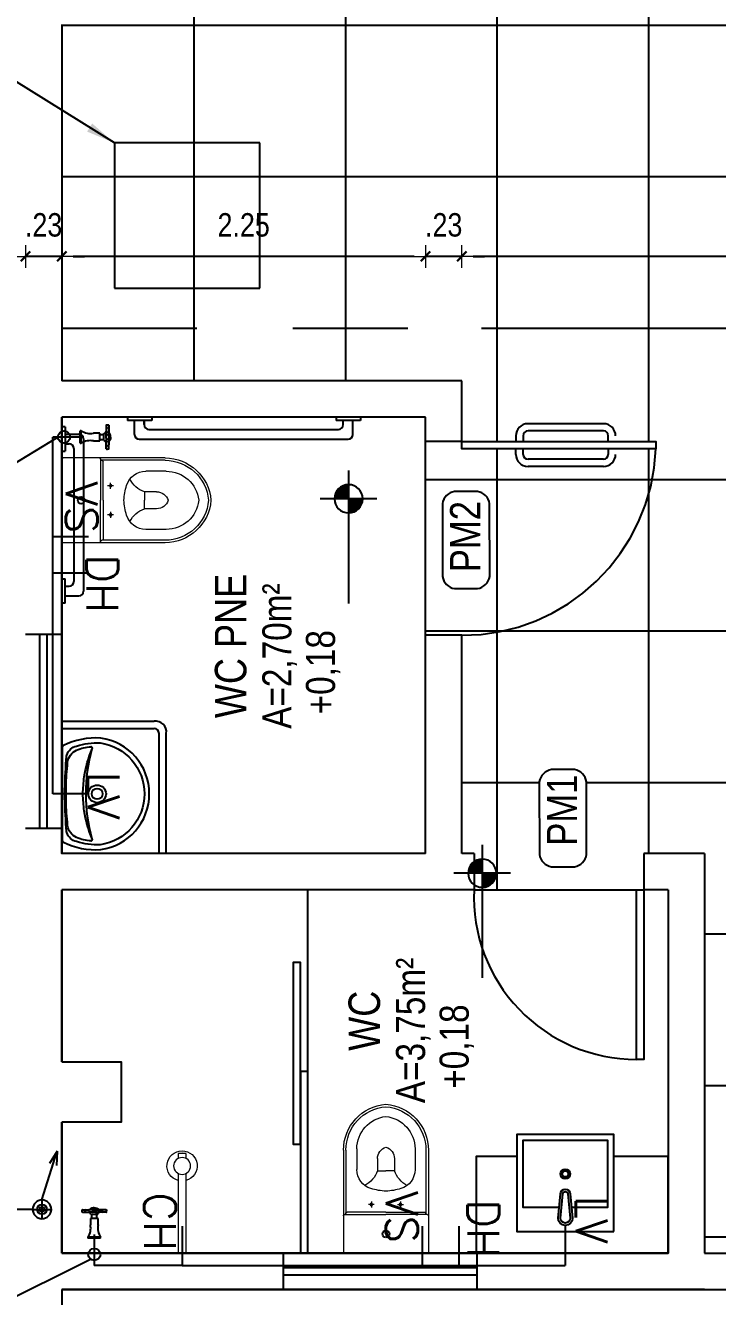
# Model space of a CAD drawing. Header units: millimetres. Extents: x 1904 to 2142, y -1319 to -1235.
# Drawn here: x 1986.54 to 1990.82, y -1267.51 to -1259.64 of the extents above; entities that cross this region are included whole.
import ezdxf
from ezdxf.enums import TextEntityAlignment as Align

# ---------------------------------------------------------------- set-up
doc = ezdxf.new("R2010")
doc.units = ezdxf.units.MM
doc.header["$LTSCALE"] = 30
doc.linetypes.add('HIDDEN2', pattern=[0.1875, 0.125, -0.0625])
doc.layers.get('0').update_dxf_attribs({"linetype": 'CONTINUOUS'})
doc.layers.get('Defpoints').update_dxf_attribs({"linetype": 'CONTINUOUS'})
for name, color, linetype in [('-HIDRO', 8, 'CONTINUOUS'), ('arquitetura', 8, 'CONTINUOUS'), ('COTAS', 7, 'CONTINUOUS'), ('E-txt-g', 3, 'CONTINUOUS'), ('HIDRO 01', 4, 'CONTINUOUS'), ('MOB', 251, 'CONTINUOUS'), ('Prumadas_Q', 3, 'CONTINUOUS'), ('Prumadas_T', 2, 'CONTINUOUS'), ('TUBULAÇÃO_HIDRÁULICA', 3, 'CONTINUOUS')]:
    doc.layers.add(name, color=color, linetype=linetype)
for name, color, linetype, lineweight in [('E-Lay-9', 9, 'CONTINUOUS', 9), ('E-Pen-C', 4, 'CONTINUOUS', 15), ('E-Pen-G', 3, 'CONTINUOUS', 30), ('E-Txt-W', 7, 'CONTINUOUS', 20)]:
    doc.layers.add(name, color=color, linetype=linetype, lineweight=lineweight)
doc.styles.add('F2', font='ARIALN.TTF')
doc.styles.add('REG60', font='romans.shx', dxfattribs={"width": 0.8, "height": 0.15})
doc.styles.add('REG80', font='romans.shx', dxfattribs={"width": 0.8, "height": 0.18})
doc.styles.add('ROMANS', font='simplex.shx', dxfattribs={"height": 6})
doc.dimstyles.new('DIMENSION-1', dxfattribs={"dimtxt": 0.145, "dimasz": 0.07, "dimexe": 1, "dimexo": 0, "dimgap": 0.12, "dimtad": 1, "dimzin": 7, "dimdsep": 46, "dimtxsty": 'F2', "dimblk1": 'TRACO', "dimblk2": 'TRACO', "dimsah": 1, "dimcen": 1, "dimse1": 1, "dimse2": 1, "dimclrd": 4, "dimclre": 256, "dimclrt": 4, "dimadec": 8, "dimazin": 0, "dimtfac": 1, "dimtix": 1, "dimtmove": 2, "dimatfit": 3, "dimldrblk": 'TRACO', "dimfxl": 1, "dimtolj": 1, "dimtzin": 0, "dimarcsym": 0})
doc.dimstyles.get("Standard").update_dxf_attribs({"dimtxt": 0.18, "dimasz": 0.18, "dimexe": 0.18, "dimexo": 0.0625, "dimgap": 0.09, "dimtad": 0, "dimtih": 1, "dimtoh": 1, "dimdec": 4, "dimzin": 0, "dimdsep": 46, "dimtxsty": 'Standard', "dimcen": 0.09, "dimadec": 0, "dimazin": 0, "dimtfac": 1, "dimtdec": 4, "dimtofl": 0, "dimtmove": 0, "dimatfit": 3, "dimfxl": 1, "dimtolj": 1, "dimtzin": 0, "dimarcsym": 0})

# ---------------------------------------------------------------- blocks, each defined once
blk = doc.blocks.new('CUBA QUADRADA-flat-4-flat-1')
at = {"layer": 'MOB'}
blk.add_lwpolyline([(0, -0.2), (0.4, -0.2), (0.4, 0.2), (0, 0.2)], close=True, dxfattribs=at)
blk.add_lwpolyline([(0.1, -0.0255), (0.1, -0.175), (0.375, -0.175), (0.375, 0.175), (0.1, 0.175), (0.1, 0.0255)], dxfattribs=at)
for points in [[(0.155, -0.02), (0.055, -0.03, -1), (0.055, 0.03), (0.155, 0.02, -1)], [(0.155, -0.01), (0.055, -0.02, -1), (0.055, 0.02), (0.155, 0.01, -1)]]:
    blk.add_lwpolyline(points, format="xyb", close=True, dxfattribs=at)
for radius in [0.02, 0.0125]:
    blk.add_circle((0.2375, 0), radius, dxfattribs=at)
blk = doc.blocks.new('vaso-s')
at = {"color": 8}
for start, end in [(0, 180), (180, 0)]:
    blk.add_arc((0.08, 0), 0.0143, start, end, dxfattribs=at)
at = {"layer": 'E-Lay-9', "color": 8}
for p, q in [((0, 0.17), (0, 0)), ((0.4256, 0.175), (0.005, 0.175)), ((0.16, 0.17), (0.16, 0.17)), ((0.16, 0.17), (0.16, 0)), ((0.4256, 0.165), (0.165, 0.165)), ((0.17, 0), (0.17, 0.16)), ((0.4306, 0.12), (0.3459, 0.12)), ((0.2134, 0.06), (0.1891, 0.06)), ((0.2013, 0.0479), (0.2013, 0.0722)), ((0.3406, 0.035), (0.3406, 0)), ((0.3906, 0.035), (0.3406, 0.035)), ((0, -0.17), (0, 0)), ((0.16, -0.17), (0.16, 0)), ((0.17, 0), (0.17, -0.1601)), ((0.2013, -0.0479), (0.2013, -0.0722)), ((0.3406, -0.035), (0.3406, 0)), ((0.3906, -0.035), (0.3406, -0.035)), ((0.2134, -0.06), (0.1891, -0.06)), ((0.4306, -0.12), (0.3459, -0.12)), ((0.4256, -0.175), (0.005, -0.175)), ((0.16, -0.17), (0.16, -0.17)), ((0.4256, -0.165), (0.165, -0.165))]:
    blk.add_line(p, q, dxfattribs=at)
for centre in [(0.2013, 0.06), (0.2013, -0.06)]:
    blk.add_circle(centre, 0.005, dxfattribs=at)
for centre, radius, start, end in [((0.005, 0.17), 0.005, 90, 180), ((0.155, 0.17), 0.005, 0, 90), ((0.165, 0.17), 0.00495, 180, 270), ((0.165, 0.16), 0.00495, 0, 90), ((0.4256, -0.015), 0.19, 4.5281, 90), ((0.4256, -0.015), 0.18, 4.7802, 90), ((0.3459, 0.0375), 0.0825, 90, 163.0355), ((0.4306, -0.015), 0.135, 6.3794, 90), ((0.518, -0.015), 0.2624, 163.0355, 176.7233), ((0.3754, 0.1358), 0.1066, 206.9395, 250.9647), ((0.3906, -0.015), 0.05, 17.4576, 90), ((0.518, 0.015), 0.2624, 183.2767, 196.9645), ((0.3754, -0.1358), 0.1066, 109.0353, 153.0605), ((0.3906, 0.015), 0.05, 270, 342.5424), ((0.4256, 0.015), 0.19, 270, 355.4719), ((0.4256, 0.015), 0.18, 270, 355.2198), ((0.4306, 0.015), 0.135, 270, 353.6206), ((0.3459, -0.0375), 0.0825, 196.9645, 270), ((0.005, -0.17), 0.005, 180, 270), ((0.155, -0.17), 0.005, 270, 0), ((0.165, -0.17), 0.00495, 90, 180), ((0.165, -0.1601), 0.00495, 270, 0)]:
    blk.add_arc(centre, radius, start, end, dxfattribs=at)
blk = doc.blocks.new('Chuveiro')
at = {"layer": 'E-Lay-9', "color": 8}
for p, q in [((-0.0311, 0.0156), (-0.3604, 0.0156)), ((0.0509, 0.0156), (0.0311, 0.0156)), ((0.0509, 0.0156), (0.0509, -0.0156)), ((-0.0311, -0.0156), (-0.3604, -0.0156)), ((0.0509, -0.0156), (0.0311, -0.0156))]:
    blk.add_line(p, q, dxfattribs=at)
blk.add_circle((0, 0), 0.0348, dxfattribs=at)
for centre, radius, start, end in [((0, 0), 0.0624, 194.4775, 165.5225), ((0.0093, 0), 0.0444, 339.4266, 20.5734)]:
    blk.add_arc(centre, radius, start, end, dxfattribs=at)
blk = doc.blocks.new('TXT-AMB75')
at = {"layer": 'E-txt-g', "style": 'REG80', "width": 0.8, "flags": 8}
blk.add_attdef('TXT', text='', height=0.2, dxfattribs=at).set_placement((0.0055, 0.2964), align=Align.CENTER)
at = {"layer": 'E-Txt-W', "style": 'REG60', "width": 0.8, "flags": 8}
blk.add_attdef('TXT', text='', height=0.15, dxfattribs=at).set_placement((0.0055, 0.0271), align=Align.CENTER)
blk = doc.blocks.new('NV')
at = {"color": 7, "linetype": 'ByBlock', "ltscale": 0.5}
for p, q in [((-2.1844, -0.1944), (-2.1844, 0.1944)), ((-2.3788, 0), (-1.4644, 0))]:
    blk.add_line(p, q, dxfattribs=at)
at = {"color": 7, "ltscale": 2.5}
blk.add_circle((-2.1844, 0), 0.0972, dxfattribs=at)
at = {"color": 7}
for points in [[(-2.1844, 0), (-2.1844, 0.0972), (-2.2531, 0.0687), (-2.2216, 0.0898)], [(-2.1844, 0), (-2.2531, 0.0687), (-2.2816, 0), (-2.2742, 0.0372)], [(-2.1844, 0), (-2.0872, 0), (-2.1156, -0.0687), (-2.0946, -0.0372)], [(-2.1844, 0), (-2.1156, -0.0687), (-2.1844, -0.0972), (-2.1472, -0.0898)]]:
    blk.add_solid(points, dxfattribs=at)
at = {"layer": 'E-Txt-W', "ltscale": 2.5, "style": 'REG60', "width": 0.8}
blk.add_attdef('COTAPISO', (-2.0533, 0.0485), '', height=0.15, dxfattribs=at)
blk = doc.blocks.new('TRACO')
at = {"layer": 'E-Pen-C'}
for p, q in [((-1, 0), (1, 0)), ((0, 1), (0, -1))]:
    blk.add_line(p, q, dxfattribs=at)
at = {"layer": 'E-Pen-G'}
blk.add_line((-0.42, -0.42), (0.42, 0.42), dxfattribs=at)
blk = doc.blocks.new('*D136')
at = {"layer": 'arquitetura', "color": 4, "linetype": 'Continuous', "lineweight": -2}
blk.add_line((1998.2413, -1261.068), (1989.3063, -1261.068), dxfattribs=at)
at = {"layer": 'Defpoints', "color": 0, "linetype": 'Continuous'}
for p in [(1989.2363, -1261.068), (1998.3113, -1261.5293), (1989.2363, -1261.8385)]:
    blk.add_point(p, dxfattribs=at)
at = {"layer": 'arquitetura', "color": 4, "linetype": 'Continuous', "lineweight": -2, "xscale": 0.07, "yscale": 0.07, "zscale": 0.07, "rotation": 180}
blk.add_blockref('TRACO', (1989.2363, -1261.068), dxfattribs=at)
at = {"layer": 'arquitetura', "color": 4, "linetype": 'Continuous', "lineweight": -2, "xscale": 0.07, "yscale": 0.07, "zscale": 0.07}
blk.add_blockref('TRACO', (1998.3113, -1261.068), dxfattribs=at)
at = {"layer": 'arquitetura', "color": 4, "linetype": 'Continuous', "insert": (1993.7738, -1260.8739), "char_height": 0.145, "attachment_point": 5, "style": 'F2'}
blk.add_mtext('\\A1;9.08', dxfattribs=at)
blk = doc.blocks.new('*D137')
at = {"layer": 'arquitetura', "color": 4, "linetype": 'Continuous', "lineweight": -2}
for p, q in [((1988.9413, -1261.068), (1988.8713, -1261.068)), ((1989.2363, -1261.068), (1989.0113, -1261.068)), ((1989.3063, -1261.068), (1989.3763, -1261.068))]:
    blk.add_line(p, q, dxfattribs=at)
at = {"layer": 'Defpoints', "color": 0, "linetype": 'Continuous'}
for p in [(1989.0113, -1261.068), (1989.2363, -1261.8385), (1989.0113, -1262.0635)]:
    blk.add_point(p, dxfattribs=at)
at = {"layer": 'arquitetura', "color": 4, "linetype": 'Continuous', "lineweight": -2, "xscale": 0.07, "yscale": 0.07, "zscale": 0.07}
blk.add_blockref('TRACO', (1989.0113, -1261.068), dxfattribs=at)
at = {"layer": 'arquitetura', "color": 4, "linetype": 'Continuous', "lineweight": -2, "xscale": 0.07, "yscale": 0.07, "zscale": 0.07, "rotation": 180}
blk.add_blockref('TRACO', (1989.2363, -1261.068), dxfattribs=at)
at = {"layer": 'arquitetura', "color": 4, "linetype": 'Continuous', "insert": (1989.1238, -1260.8739), "char_height": 0.145, "attachment_point": 5, "style": 'F2'}
blk.add_mtext('\\A1;.23', dxfattribs=at)
blk = doc.blocks.new('*D138')
at = {"layer": 'arquitetura', "color": 4, "linetype": 'Continuous', "lineweight": -2}
blk.add_line((1988.9413, -1261.068), (1986.8313, -1261.068), dxfattribs=at)
at = {"layer": 'Defpoints', "color": 0, "linetype": 'Continuous'}
for p in [(1986.7613, -1261.068), (1986.7613, -1261.8385), (1989.0113, -1262.0635)]:
    blk.add_point(p, dxfattribs=at)
at = {"layer": 'arquitetura', "color": 4, "linetype": 'Continuous', "lineweight": -2, "xscale": 0.07, "yscale": 0.07, "zscale": 0.07, "rotation": 180}
blk.add_blockref('TRACO', (1986.7613, -1261.068), dxfattribs=at)
at = {"layer": 'arquitetura', "color": 4, "linetype": 'Continuous', "lineweight": -2, "xscale": 0.07, "yscale": 0.07, "zscale": 0.07}
blk.add_blockref('TRACO', (1989.0113, -1261.068), dxfattribs=at)
at = {"layer": 'arquitetura', "color": 4, "linetype": 'Continuous', "insert": (1987.8863, -1260.8739), "char_height": 0.145, "attachment_point": 5, "style": 'F2'}
blk.add_mtext('\\A1;2.25', dxfattribs=at)
blk = doc.blocks.new('*D139')
at = {"layer": 'arquitetura', "color": 4, "linetype": 'Continuous', "lineweight": -2}
for p, q in [((1986.4663, -1261.068), (1986.3963, -1261.068)), ((1986.7613, -1261.068), (1986.5363, -1261.068)), ((1986.8313, -1261.068), (1986.9013, -1261.068))]:
    blk.add_line(p, q, dxfattribs=at)
at = {"layer": 'Defpoints', "color": 0, "linetype": 'Continuous'}
for p in [(1986.5363, -1261.068), (1986.5363, -1261.8385), (1986.7613, -1261.8385)]:
    blk.add_point(p, dxfattribs=at)
at = {"layer": 'arquitetura', "color": 4, "linetype": 'Continuous', "lineweight": -2, "xscale": 0.07, "yscale": 0.07, "zscale": 0.07}
blk.add_blockref('TRACO', (1986.5363, -1261.068), dxfattribs=at)
at = {"layer": 'arquitetura', "color": 4, "linetype": 'Continuous', "lineweight": -2, "xscale": 0.07, "yscale": 0.07, "zscale": 0.07, "rotation": 180}
blk.add_blockref('TRACO', (1986.7613, -1261.068), dxfattribs=at)
at = {"layer": 'arquitetura', "color": 4, "linetype": 'Continuous', "insert": (1986.6488, -1260.8739), "char_height": 0.145, "attachment_point": 5, "style": 'F2'}
blk.add_mtext('\\A1;.23', dxfattribs=at)
blk = doc.blocks.new('CIRCULOS')
at = {"layer": 'COTAS'}
for p, q in [((-4, 0), (4, 0)), ((0, 4), (0, -4))]:
    blk.add_line(p, q, dxfattribs=at)
for radius in [2, 1]:
    blk.add_circle((0, 0), radius, dxfattribs=at)
blk = doc.blocks.new('registro')
at = {"layer": 'HIDRO 01', "color": 4}
for p, q in [((4089.6467, 840.4017), (4089.6467, 840.4061)), ((4089.6467, 840.391), (4089.6467, 840.4017)), ((4089.6498, 840.4398), (4089.6498, 840.4113)), ((4089.6498, 840.3959), (4089.6498, 840.4117)), ((4089.6498, 840.3959), (4089.6498, 840.391)), ((4089.6547, 840.441), (4089.651, 840.441)), ((4089.6584, 840.441), (4089.6547, 840.441)), ((4089.6597, 840.4398), (4089.6597, 840.4128)), ((4089.6597, 840.3959), (4089.6597, 840.4133)), ((4089.6597, 840.391), (4089.6597, 840.3959)), ((4089.6702, 840.4013), (4089.6702, 840.4055)), ((4089.6865, 840.4015), (4089.6702, 840.4015)), ((4089.6702, 840.391), (4089.6702, 840.4013)), ((4089.6865, 840.391), (4089.6865, 840.4071)), ((4089.6865, 840.4071), (4089.7127, 840.4071)), ((4089.7632, 840.417), (4089.7669, 840.417)), ((4089.7632, 840.391), (4089.7632, 840.417)), ((4089.7669, 840.391), (4089.7669, 840.417)), ((4089.6467, 840.3803), (4089.6467, 840.391)), ((4089.6467, 840.3759), (4089.6467, 840.3803)), ((4089.6467, 840.3759), (4089.6467, 840.3758)), ((4089.6497, 840.3681), (4089.6497, 840.3631)), ((4089.6497, 840.3631), (4089.6497, 840.3582)), ((4089.6498, 840.391), (4089.6498, 840.386)), ((4089.6498, 840.386), (4089.6498, 840.3701)), ((4089.6498, 840.3422), (4089.6498, 840.3707)), ((4089.6596, 840.3631), (4089.6596, 840.3681)), ((4089.6596, 840.3582), (4089.6596, 840.3631)), ((4089.6597, 840.386), (4089.6597, 840.391)), ((4089.6597, 840.386), (4089.6597, 840.3692)), ((4089.6597, 840.3422), (4089.6597, 840.3692)), ((4089.6702, 840.3807), (4089.6702, 840.391)), ((4089.6702, 840.3764), (4089.6702, 840.3807)), ((4089.6865, 840.3805), (4089.6702, 840.3805)), ((4089.6865, 840.3749), (4089.6865, 840.391)), ((4089.7127, 840.3749), (4089.6865, 840.3749)), ((4089.7632, 840.365), (4089.7632, 840.391)), ((4089.7669, 840.365), (4089.7632, 840.365)), ((4089.7669, 840.365), (4089.7669, 840.391)), ((4089.651, 840.3409), (4089.6547, 840.3409)), ((4089.6584, 840.3409), (4089.6547, 840.3409))]:
    blk.add_line(p, q, dxfattribs=at)
for points in [[(4089.6702, 840.4055), (4089.6688, 840.4058), (4089.6672, 840.4062), (4089.665, 840.4067)], [(4089.6702, 840.3764), (4089.6688, 840.3761), (4089.6672, 840.3758), (4089.665, 840.3753)]]:
    blk.add_lwpolyline(points, dxfattribs=at)
at = {"layer": 'HIDRO 01', "color": 4, "extrusion": (0, 0, -1)}
for centre, radius, start, end in [((-4089.6818, 840.391), 0.0394, 359.9957, 20.1363), ((-4089.6457, 840.4042), 0.000989, 20.1219, 100.1124), ((-4089.6457, 840.4042), 0.00099, 100.0948, 180), ((-4089.643, 840.4119), 0.00681, 181.2368, 236.379), ((-4089.6546, 840.4246), 0.00495, 0.026, 89.974), ((-4089.6546, 840.4147), 0.00495, 270.0183, 359.9819), ((-4089.651, 840.4398), 0.00124, 0, 90), ((-4089.6547, 840.3959), 0.00495, 0.026, 89.974), ((-4089.6546, 840.4246), 0.00495, 90.0182, 179.9818), ((-4089.6546, 840.4147), 0.00495, 180.0183, 269.9819), ((-4089.6547, 840.3959), 0.00495, 90.0182, 179.9818), ((-4089.6665, 840.4133), 0.00681, 282.3599, 360), ((-4089.726, 840.4728), 0.0671, 236.3582, 281.4507), ((-4089.643, 840.3701), 0.00681, 123.6059, 180), ((-4089.6546, 840.3681), 0.00495, 0.026, 89.974), ((-4089.6546, 840.3582), 0.00495, 270.0183, 359.9819), ((-4089.6547, 840.386), 0.00495, 270.0183, 359.9819), ((-4089.6546, 840.3681), 0.00495, 90.0182, 179.9818), ((-4089.6546, 840.3582), 0.00495, 180.0183, 269.9819), ((-4089.6547, 840.386), 0.00495, 180.0183, 269.9819), ((-4089.6665, 840.3687), 0.00681, 359.9998, 77.6433), ((-4089.726, 840.3091), 0.0671, 78.5496, 123.642), ((-4089.6584, 840.3422), 0.00124, 180, 270)]:
    blk.add_arc(centre, radius, start, end, dxfattribs=at)
at = {"layer": 'HIDRO 01', "color": 4}
for centre, radius, start, end in [((4089.6468, 840.4061), 0.000125, 123.8845, 179.9151), ((4089.6584, 840.4398), 0.00124, 359.9989, 90), ((4089.6818, 840.391), 0.0394, 179.994, 200.1389), ((4089.6457, 840.3777), 0.00099, 200.1271, 280.0763), ((4089.6457, 840.3777), 0.00099, 280.0721, 0.0034), ((4089.6468, 840.3759), 0.000124, 206.7174, 236.3559), ((4089.651, 840.3422), 0.00124, 179.9983, 270)]:
    blk.add_arc(centre, radius, start, end, dxfattribs=at)

msp = doc.modelspace()

# ---------------------------------------------------------------- hatches: boundary and pattern name
at = {"layer": 'arquitetura'}
h = msp.add_hatch(dxfattribs=at)
h.set_pattern_fill('ANSI37,_O', color=256, scale=7.5, angle=225)
h.set_pattern_definition([(270, (2158.2043, -3187.1371), (0.9375, -5e-16), []), (360, (2158.2043, -3187.1371), (5e-16, 0.9375), [])])
h.paths.add_polyline_path([(1990.7363, -1267.2385), (1990.7363, -1264.7635), (1990.3613, -1264.7635), (1990.3613, -1264.9885), (1989.3113, -1264.9885), (1989.3113, -1264.7635), (1989.2363, -1264.7635), (1989.2363, -1263.4135), (1989.0113, -1263.4135), (1989.0113, -1262.2135), (1989.2363, -1262.2135), (1989.2363, -1261.8385), (1986.7613, -1261.8385), (1986.7613, -1252.7648), (1987.1291, -1252.6898), (1992.5084, -1252.6898), (1992.5084, -1258.1944), (1991.9005, -1258.1944), (1991.9005, -1258.7944), (1993.7755, -1258.7944), (1993.7755, -1252.6898), (1998.3113, -1252.6885), (1998.3113, -1255.1915), (1998.5363, -1255.1915), (1998.5363, -1258.1915), (1998.3113, -1258.1915), (1998.3113, -1267.2385), (1996.1082, -1267.2385), (1996.1082, -1267.4635), (1994.6082, -1267.4635), (1994.6082, -1267.2385)])
h.paths.add_polyline_path([(1993.616, -1260.2971), (1993.5382, -1260.2971), (1993.5442, -1260.3268), (1993.561, -1260.352)], flags=16)
h.paths.add_polyline_path([(1993.616, -1260.2971), (1993.561, -1260.352), (1993.5862, -1260.3689), (1993.616, -1260.3748)], flags=16)
h.paths.add_polyline_path([(1993.616, -1260.2971), (1993.616, -1260.2193), (1993.6457, -1260.2253), (1993.6709, -1260.2421)], flags=16)
h.paths.add_polyline_path([(1993.616, -1260.2971), (1993.6709, -1260.2421), (1993.6878, -1260.2673), (1993.6937, -1260.2971)], flags=16)
edge = h.paths.add_edge_path(flags=16)
edge.add_line((1993.7714, -1260.2971), (1993.4605, -1260.2971))
edge = h.paths.add_edge_path(flags=16)
edge.add_arc((1993.616, -1260.2971), 0.0777, 90, 450)
edge = h.paths.add_edge_path(flags=16)
edge.add_line((1993.616, -1260.4525), (1993.616, -1259.7213))
h.paths.add_polyline_path([(1993.6288, -1260.212), (1993.6288, -1259.582), (1993.3043, -1259.582), (1993.3043, -1260.212)], flags=16)
h.paths.add_polyline_path([(1993.0154, -1260.7926), (1993.0154, -1259.0659), (1992.7127, -1259.0659), (1992.7127, -1260.7926)], flags=16)
h.paths.add_polyline_path([(1993.3301, -1260.4331), (1993.3301, -1259.3103), (1993.0056, -1259.3103), (1993.0056, -1260.4331)], flags=16)
edge = h.paths.add_edge_path(flags=16)
edge.add_line((1992.2121, -1255.4026), (1991.9051, -1255.4311))
edge = h.paths.add_edge_path(flags=16)
edge.add_line((1992.2271, -1255.3869), (1991.899, -1255.4163))
edge = h.paths.add_edge_path(flags=16)
edge.add_line((1991.7584, -1255.742), (1991.7231, -1255.742))
edge = h.paths.add_edge_path(flags=16)
edge.add_arc((1992.3144, -1255.7157), 0.5433, 155.73609, 204.26391)
edge = h.paths.add_edge_path(flags=16)
edge.add_arc((1992.301, -1255.7157), 0.5433, 153.60471, 206.39529)
edge = h.paths.add_edge_path(flags=16)
edge.add_arc((1992.1053, -1255.7157), 0.4578, 144.12379, 215.87621)
edge = h.paths.add_edge_path(flags=16)
edge.add_arc((1992.2657, -1255.7157), 0.5433, 153.23744, 206.76256)
edge.add_arc((1991.7659, -1255.9629), 0.015, 244.85454, 369.67055, ccw=False)
edge.add_arc((1991.7675, -1255.9595), 0.0187, 216.8699, 244.85454, ccw=False)
edge.add_arc((1992.1053, -1255.7157), 0.4353, 144.14416, 215.85584, ccw=False)
edge.add_arc((1991.7675, -1255.472), 0.0187, 115.14546, 143.1301, ccw=False)
edge.add_arc((1991.7659, -1255.4686), 0.015, -9.67055, 115.14546, ccw=False)
edge = h.paths.add_edge_path(flags=16)
edge.add_arc((1992.2196, -1255.5355), 0.1331, 365.59249, 453.25223)
edge = h.paths.add_edge_path(flags=16)
edge.add_line((1992.3525, -1255.9247), (1992.3525, -1255.5068))
edge = h.paths.add_edge_path(flags=16)
edge.add_arc((1992.2325, -1255.9247), 0.12, 267.43076, 360)
edge = h.paths.add_edge_path(flags=16)
edge.add_arc((1992.2196, -1255.896), 0.1331, 266.74777, 354.40751)
edge = h.paths.add_edge_path(flags=16)
edge.add_line((1992.3525, -1255.727), (1992.4162, -1255.727))
edge = h.paths.add_edge_path(flags=16)
edge.add_line((1992.4162, -1255.727), (1992.4162, -1255.7241))
edge = h.paths.add_edge_path(flags=16)
edge.add_arc((1992.4224, -1255.7157), 0.0075, 90, 450)
edge = h.paths.add_edge_path(flags=16)
edge.add_arc((1992.4237, -1255.7157), 0.0112, 131.81031, 228.18969)
edge = h.paths.add_edge_path(flags=16)
edge.add_line((1992.4162, -1255.7074), (1992.4162, -1255.7045))
edge = h.paths.add_edge_path(flags=16)
edge.add_arc((1992.4503, -1255.7155), 0.0225, 192.54635, 528.36662)
edge = h.paths.add_edge_path(flags=0)
edge.add_line((1992.4328, -1255.7297), (1992.4678, -1255.7297))
edge = h.paths.add_edge_path(flags=0)
edge.add_line((1992.4328, -1255.7014), (1992.4678, -1255.7014))
edge = h.paths.add_edge_path(flags=16)
edge.add_line((1992.3525, -1255.7045), (1992.4162, -1255.7045))
edge = h.paths.add_edge_path(flags=16)
edge.add_line((1992.0755, -1255.3958), (1992.1036, -1255.3538))
edge = h.paths.add_edge_path(flags=16)
edge.add_line((1992.1097, -1255.3942), (1992.118, -1255.371))
edge = h.paths.add_edge_path(flags=16)
edge.add_line((1992.118, -1255.371), (1992.1162, -1255.3688))
edge = h.paths.add_edge_path(flags=16)
edge.add_arc((1992.1156, -1255.3584), 0.0075, 90, 450)
edge = h.paths.add_edge_path(flags=16)
edge.add_arc((1992.1166, -1255.3576), 0.0112, 171.81031, 268.18969)
edge = h.paths.add_edge_path(flags=16)
edge.add_line((1992.1054, -1255.356), (1992.1036, -1255.3538))
edge = h.paths.add_edge_path(flags=16)
edge.add_arc((1992.1367, -1255.3404), 0.0225, 232.54635, 568.36662)
edge = h.paths.add_edge_path(flags=0)
edge.add_line((1992.1324, -1255.3625), (1992.1592, -1255.34))
edge = h.paths.add_edge_path(flags=0)
edge.add_line((1992.1142, -1255.3408), (1992.1411, -1255.3183))
edge = h.paths.add_edge_path(flags=16)
edge.add_arc((1992.2325, -1255.5068), 0.12, 360, 452.56924)
edge = h.paths.add_edge_path(flags=16)
edge.add_line((1992.1054, -1256.0755), (1992.1036, -1256.0777))
edge = h.paths.add_edge_path(flags=16)
edge.add_arc((1992.1166, -1256.0739), 0.0112, 91.81031, 188.18969)
edge = h.paths.add_edge_path(flags=16)
edge.add_arc((1992.1156, -1256.0731), 0.0075, 90, 450)
edge = h.paths.add_edge_path(flags=16)
edge.add_line((1992.118, -1256.0605), (1992.1162, -1256.0626))
edge = h.paths.add_edge_path(flags=16)
edge.add_line((1992.1097, -1256.0373), (1992.118, -1256.0605))
edge = h.paths.add_edge_path(flags=16)
edge.add_line((1992.0755, -1256.0357), (1992.1036, -1256.0777))
edge = h.paths.add_edge_path(flags=0)
edge.add_line((1992.1324, -1256.069), (1992.1592, -1256.0915))
edge = h.paths.add_edge_path(flags=0)
edge.add_line((1992.1142, -1256.0907), (1992.1411, -1256.1132))
edge = h.paths.add_edge_path(flags=16)
edge.add_arc((1992.1367, -1256.0911), 0.0225, 151.63338, 487.45365)
edge = h.paths.add_edge_path(flags=16)
edge.add_arc((1991.9084, -1255.9106), 0.105, 206.39529, 264.87875)
edge = h.paths.add_edge_path(flags=16)
edge.add_arc((1991.9148, -1255.8958), 0.105, 204.26391, 264.7001)
edge = h.paths.add_edge_path(flags=0)
edge.add_arc((1991.7675, -1255.9595), 0.0188, 216.8699, 244.85454)
edge = h.paths.add_edge_path(flags=16)
edge.add_arc((1991.7675, -1255.9595), 0.0413, 216.54287, 244.85454)
edge = h.paths.add_edge_path(flags=16)
edge.add_arc((1991.7583, -1255.9886), 0.0117, 224.67446, 420.18912)
edge = h.paths.add_edge_path(flags=16)
edge.add_line((1992.2271, -1256.0446), (1991.899, -1256.0152))
edge = h.paths.add_edge_path(flags=16)
edge.add_line((1992.2121, -1256.0289), (1991.9051, -1256.0004))
edge = h.paths.add_edge_path(flags=16)
edge.add_arc((1991.9084, -1255.5209), 0.105, 95.12125, 153.60471)
edge = h.paths.add_edge_path(flags=16)
edge.add_arc((1991.7675, -1255.472), 0.0413, 115.14546, 143.45713)
edge = h.paths.add_edge_path(flags=16)
edge.add_arc((1991.7583, -1255.4429), 0.0117, 299.81088, 495.32554)
edge = h.paths.add_edge_path(flags=16)
edge.add_line((1991.7584, -1255.6895), (1991.7231, -1255.6895))
edge = h.paths.add_edge_path(flags=16)
edge.add_arc((1991.9148, -1255.5356), 0.105, 95.2999, 155.73609)
edge = h.paths.add_edge_path(flags=16)
edge.add_line((1992.2121, -1253.2278), (1991.9051, -1253.2563))
edge = h.paths.add_edge_path(flags=16)
edge.add_line((1992.2271, -1253.2121), (1991.899, -1253.2415))
edge = h.paths.add_edge_path(flags=16)
edge.add_line((1991.7584, -1253.5672), (1991.7231, -1253.5672))
edge = h.paths.add_edge_path(flags=16)
edge.add_arc((1992.3144, -1253.5409), 0.5433, 155.73609, 204.26391)
edge = h.paths.add_edge_path(flags=16)
edge.add_arc((1992.301, -1253.5409), 0.5433, 153.60471, 206.39529)
edge = h.paths.add_edge_path(flags=16)
edge.add_arc((1992.1053, -1253.5409), 0.4578, 144.12379, 215.87621)
edge = h.paths.add_edge_path(flags=16)
edge.add_arc((1992.2657, -1253.5409), 0.5433, 153.23744, 206.76256)
edge.add_arc((1991.7659, -1253.7881), 0.015, 244.85454, 369.67055, ccw=False)
edge.add_arc((1991.7675, -1253.7847), 0.0187, 216.8699, 244.85454, ccw=False)
edge.add_arc((1992.1053, -1253.5409), 0.4353, 144.14416, 215.85584, ccw=False)
edge.add_arc((1991.7675, -1253.2972), 0.0187, 115.14546, 143.1301, ccw=False)
edge.add_arc((1991.7659, -1253.2938), 0.015, -9.67055, 115.14546, ccw=False)
edge = h.paths.add_edge_path(flags=16)
edge.add_arc((1992.2196, -1253.3606), 0.1331, 365.59249, 453.25223)
edge = h.paths.add_edge_path(flags=16)
edge.add_line((1992.3525, -1253.7498), (1992.3525, -1253.332))
edge = h.paths.add_edge_path(flags=16)
edge.add_arc((1992.2325, -1253.7498), 0.12, 267.43076, 360)
edge = h.paths.add_edge_path(flags=16)
edge.add_arc((1992.2196, -1253.7212), 0.1331, 266.74777, 354.40751)
edge = h.paths.add_edge_path(flags=16)
edge.add_line((1992.3525, -1253.5522), (1992.4162, -1253.5522))
edge = h.paths.add_edge_path(flags=16)
edge.add_line((1992.4162, -1253.5522), (1992.4162, -1253.5493))
edge = h.paths.add_edge_path(flags=16)
edge.add_arc((1992.4224, -1253.5409), 0.0075, 90, 450)
edge = h.paths.add_edge_path(flags=16)
edge.add_arc((1992.4237, -1253.5409), 0.0112, 131.81031, 228.18969)
edge = h.paths.add_edge_path(flags=16)
edge.add_line((1992.4162, -1253.5325), (1992.4162, -1253.5297))
edge = h.paths.add_edge_path(flags=16)
edge.add_arc((1992.4503, -1253.5407), 0.0225, 192.54635, 528.36662)
edge = h.paths.add_edge_path(flags=0)
edge.add_line((1992.4328, -1253.5548), (1992.4678, -1253.5548))
edge = h.paths.add_edge_path(flags=0)
edge.add_line((1992.4328, -1253.5265), (1992.4678, -1253.5265))
edge = h.paths.add_edge_path(flags=16)
edge.add_line((1992.3525, -1253.5297), (1992.4162, -1253.5297))
edge = h.paths.add_edge_path(flags=16)
edge.add_line((1992.0755, -1253.2209), (1992.1036, -1253.179))
edge = h.paths.add_edge_path(flags=16)
edge.add_line((1992.1097, -1253.2194), (1992.118, -1253.1962))
edge = h.paths.add_edge_path(flags=16)
edge.add_line((1992.118, -1253.1962), (1992.1162, -1253.194))
edge = h.paths.add_edge_path(flags=16)
edge.add_arc((1992.1156, -1253.1836), 0.0075, 90, 450)
edge = h.paths.add_edge_path(flags=16)
edge.add_arc((1992.1166, -1253.1828), 0.0112, 171.81031, 268.18969)
edge = h.paths.add_edge_path(flags=16)
edge.add_line((1992.1054, -1253.1812), (1992.1036, -1253.179))
edge = h.paths.add_edge_path(flags=16)
edge.add_arc((1992.1367, -1253.1655), 0.0225, 232.54635, 568.36662)
edge = h.paths.add_edge_path(flags=0)
edge.add_line((1992.1324, -1253.1876), (1992.1592, -1253.1651))
edge = h.paths.add_edge_path(flags=0)
edge.add_line((1992.1142, -1253.166), (1992.1411, -1253.1435))
edge = h.paths.add_edge_path(flags=16)
edge.add_arc((1992.2325, -1253.332), 0.12, 360, 452.56924)
edge = h.paths.add_edge_path(flags=16)
edge.add_line((1992.1054, -1253.9007), (1992.1036, -1253.9029))
edge = h.paths.add_edge_path(flags=16)
edge.add_arc((1992.1166, -1253.8991), 0.0112, 91.81031, 188.18969)
edge = h.paths.add_edge_path(flags=16)
edge.add_arc((1992.1156, -1253.8982), 0.0075, 90, 450)
edge = h.paths.add_edge_path(flags=16)
edge.add_line((1992.118, -1253.8856), (1992.1162, -1253.8878))
edge = h.paths.add_edge_path(flags=16)
edge.add_line((1992.1097, -1253.8624), (1992.118, -1253.8856))
edge = h.paths.add_edge_path(flags=16)
edge.add_line((1992.0755, -1253.8609), (1992.1036, -1253.9029))
edge = h.paths.add_edge_path(flags=0)
edge.add_line((1992.1324, -1253.8942), (1992.1592, -1253.9167))
edge = h.paths.add_edge_path(flags=0)
edge.add_line((1992.1142, -1253.9159), (1992.1411, -1253.9384))
edge = h.paths.add_edge_path(flags=16)
edge.add_arc((1992.1367, -1253.9163), 0.0225, 151.63338, 487.45365)
edge = h.paths.add_edge_path(flags=16)
edge.add_arc((1991.9084, -1253.7357), 0.105, 206.39529, 264.87875)
edge = h.paths.add_edge_path(flags=16)
edge.add_arc((1991.9148, -1253.721), 0.105, 204.26391, 264.7001)
edge = h.paths.add_edge_path(flags=0)
edge.add_arc((1991.7675, -1253.7847), 0.0188, 216.8699, 244.85454)
edge = h.paths.add_edge_path(flags=16)
edge.add_arc((1991.7675, -1253.7847), 0.0413, 216.54287, 244.85454)
edge = h.paths.add_edge_path(flags=16)
edge.add_arc((1991.7583, -1253.8138), 0.0117, 224.67446, 420.18912)
edge = h.paths.add_edge_path(flags=16)
edge.add_line((1992.2271, -1253.8697), (1991.899, -1253.8403))
edge = h.paths.add_edge_path(flags=16)
edge.add_line((1992.2121, -1253.854), (1991.9051, -1253.8256))
edge = h.paths.add_edge_path(flags=16)
edge.add_arc((1991.9084, -1253.3461), 0.105, 95.12125, 153.60471)
edge = h.paths.add_edge_path(flags=16)
edge.add_arc((1991.7675, -1253.2972), 0.0413, 115.14546, 143.45713)
edge = h.paths.add_edge_path(flags=16)
edge.add_arc((1991.7583, -1253.2681), 0.0117, 299.81088, 495.32554)
edge = h.paths.add_edge_path(flags=16)
edge.add_line((1991.7584, -1253.5147), (1991.7231, -1253.5147))
edge = h.paths.add_edge_path(flags=16)
edge.add_arc((1991.9148, -1253.3608), 0.105, 95.2999, 155.73609)
edge = h.paths.add_edge_path(flags=16)
edge.add_arc((1991.1491, -1252.8433), 0.0888, 98.33262, 171.66738)
edge.add_line((1991.0612, -1252.8304), (1991.0616, -1253.2808))
edge.add_arc((1991.1491, -1253.2685), 0.0883, 188.0319, 261.60093)
edge.add_line((1991.1362, -1253.3558), (1991.2782, -1253.3558))
edge.add_arc((1991.2654, -1253.2675), 0.0893, 278.25848, 351.3882)
edge.add_line((1991.3536, -1253.2808), (1991.3532, -1252.8304))
edge.add_arc((1991.2653, -1252.8433), 0.0888, 368.33262, 441.66738)
edge.add_line((1991.2782, -1252.7554), (1991.1362, -1252.7554))
edge = h.paths.add_edge_path(flags=16)
edge.add_arc((1989.2039, -1262.6114), 0.0888, 98.33262, 171.66738)
edge.add_line((1989.116, -1262.5986), (1989.1165, -1263.049))
edge.add_arc((1989.2039, -1263.0366), 0.0883, 188.0319, 261.60093)
edge.add_line((1989.191, -1263.124), (1989.333, -1263.124))
edge.add_arc((1989.3202, -1263.0356), 0.0893, 278.25848, 351.3882)
edge.add_line((1989.4085, -1263.049), (1989.408, -1262.5986))
edge.add_arc((1989.3202, -1262.6114), 0.0888, 368.33262, 441.66738)
edge.add_line((1989.333, -1262.5236), (1989.191, -1262.5236))
h.paths.add_polyline_path([(1989.2363, -1262.2135), (1990.4363, -1262.2135), (1990.4363, -1262.2585), (1989.2363, -1262.2585)], flags=16)
edge = h.paths.add_edge_path(flags=16)
edge.add_arc((1989.8031, -1264.3329), 0.0888, 98.33262, 171.66738)
edge.add_line((1989.7152, -1264.32), (1989.7157, -1264.7704))
edge.add_arc((1989.8031, -1264.7581), 0.0883, 188.0319, 261.60093)
edge.add_line((1989.7902, -1264.8455), (1989.9322, -1264.8455))
edge.add_arc((1989.9194, -1264.7571), 0.0893, 278.25848, 351.3882)
edge.add_line((1990.0077, -1264.7705), (1990.0072, -1264.32))
edge.add_arc((1989.9194, -1264.3329), 0.0888, 368.33262, 441.66738)
edge.add_line((1989.9322, -1264.245), (1989.7902, -1264.245))
h.paths.add_polyline_path([(1994.9241, -1267.1753), (1996.4272, -1267.1753), (1996.4272, -1267.1303), (1994.9241, -1267.1303)], flags=16)
edge = h.paths.add_edge_path(flags=16)
edge.add_line((1990.112, -1262.1485), (1989.6454, -1262.1485))
edge.add_line((1990.112, -1262.1035), (1989.6454, -1262.1035))
edge.add_line((1989.5704, -1262.1785), (1989.5704, -1262.2135))
edge.add_arc((1989.6454, -1262.1785), 0.03, 450, 540)
edge.add_line((1989.6154, -1262.1785), (1989.6154, -1262.2135))
edge.add_arc((1989.6454, -1262.1785), 0.075, 450, 540)
edge.add_line((1990.112, -1262.3235), (1989.6454, -1262.3235))
edge.add_line((1990.112, -1262.3685), (1989.6454, -1262.3685))
edge.add_line((1989.5704, -1262.2935), (1989.5704, -1262.2585))
edge.add_arc((1989.6454, -1262.2935), 0.03, 180, 270)
edge.add_line((1989.6154, -1262.2935), (1989.6154, -1262.2585))
edge.add_arc((1989.6454, -1262.2935), 0.075, 180, 270)
edge.add_line((1990.142, -1262.2135), (1990.142, -1262.1785))
edge.add_arc((1990.112, -1262.1785), 0.075, 360, 450)
edge.add_arc((1990.112, -1262.1785), 0.03, 360, 450)
edge.add_line((1990.142, -1262.2585), (1990.142, -1262.2935))
edge.add_arc((1990.112, -1262.2935), 0.075, 270, 360)
edge.add_arc((1990.112, -1262.2935), 0.03, 270, 360)
h.paths.add_polyline_path([(1994.0699, -1261.1338), (1993.4762, -1261.1338), (1993.4762, -1261.5866), (1994.0699, -1261.5866)], flags=16)
h.paths.add_polyline_path([(1988.1904, -1261.1338), (1987.5966, -1261.1338), (1987.5966, -1261.5866), (1988.1904, -1261.5866)], flags=16)
h.paths.add_polyline_path([(1989.3577, -1261.1338), (1988.9025, -1261.1338), (1988.9025, -1261.5866), (1989.3577, -1261.5866)], flags=16)

# ---------------------------------------------------------------- linework, layer by layer
at = {"layer": 'arquitetura', "linetype": 'Continuous'}
for p, q in [((1986.7613, -1259.6328), (1986.7613, -1261.4758)), ((1986.7613, -1260.2703), (1986.7613, -1261.8385)), ((1989.2363, -1261.8385), (1986.7613, -1261.8385)), ((1989.2363, -1262.2135), (1989.2363, -1261.8385)), ((1986.7613, -1262.0635), (1986.7613, -1262.8742)), ((1986.7613, -1262.0635), (1986.7613, -1262.8742)), ((1989.0113, -1262.0635), (1986.7613, -1262.0635)), ((1989.0113, -1262.2135), (1989.0113, -1262.0635)), ((1990.112, -1262.1035), (1989.6454, -1262.1035)), ((1990.112, -1262.1485), (1989.6454, -1262.1485)), ((1989.0113, -1263.4135), (1989.0113, -1262.2135)), ((1989.2363, -1262.2135), (1989.0113, -1262.2135)), ((1989.5704, -1262.1785), (1989.5704, -1262.2135)), ((1989.6154, -1262.1785), (1989.6154, -1262.2135)), ((1990.142, -1262.2135), (1990.142, -1262.1785)), ((1989.5704, -1262.2935), (1989.5704, -1262.2585)), ((1989.6154, -1262.2935), (1989.6154, -1262.2585)), ((1990.142, -1262.2585), (1990.142, -1262.2935)), ((1986.7613, -1262.8742), (1986.7613, -1262.3662)), ((1990.112, -1262.3235), (1989.6454, -1262.3235)), ((1990.112, -1262.3685), (1989.6454, -1262.3685)), ((1986.7613, -1262.8742), (1986.7613, -1264.7635)), ((1986.7613, -1262.8742), (1986.7613, -1264.7635)), ((1986.7613, -1264.7635), (1986.7613, -1262.8742)), ((1986.7613, -1264.6162), (1986.7613, -1262.8742)), ((1986.7613, -1264.6162), (1986.7613, -1262.8742)), ((1989.0113, -1264.7635), (1989.0113, -1263.4135)), ((1989.2363, -1263.4135), (1989.0113, -1263.4135)), ((1989.2363, -1264.7635), (1989.2363, -1263.4135)), ((1989.3113, -1264.7635), (1989.2363, -1264.7635)), ((1989.3113, -1264.7635), (1989.2363, -1264.7635)), ((1989.3113, -1264.7635), (1989.3113, -1264.9885)), ((1989.3113, -1264.7635), (1989.3113, -1264.9885)), ((1990.7363, -1264.7635), (1990.3613, -1264.7635)), ((1990.3613, -1264.7635), (1990.3613, -1264.9885)), ((1990.7363, -1264.7635), (1990.7363, -1267.2385)), ((1986.7613, -1264.9885), (1986.7613, -1266.0528)), ((1986.7613, -1264.9885), (1986.7613, -1266.0528)), ((1986.7613, -1266.0528), (1986.7613, -1264.9885)), ((1989.3113, -1264.9885), (1986.7613, -1264.9885)), ((1988.2835, -1267.2385), (1988.2835, -1264.9885)), ((1989.3113, -1264.9885), (1990.3163, -1264.9885)), ((1990.5113, -1264.9885), (1990.3613, -1264.9885)), ((1990.5113, -1264.9885), (1990.5113, -1267.2385)), ((1990.5113, -1264.9885), (1990.5113, -1267.2385)), ((1986.7613, -1267.2385), (1986.7613, -1266.4278)), ((1989.0113, -1267.2385), (1986.7613, -1267.2385)), ((1986.7613, -1267.2385), (1990.5113, -1267.2385)), ((1990.5113, -1267.2385), (1986.7613, -1267.2385)), ((1990.7363, -1267.2385), (1994.6082, -1267.2385)), ((1989.2363, -1267.4635), (1986.7613, -1267.4635)), ((1986.7613, -1267.4635), (1994.6082, -1267.4635)), ((1990.7363, -1267.4635), (1986.7613, -1267.4635))]:
    msp.add_line(p, q, dxfattribs=at)
at = {"layer": 'arquitetura'}
for p, q in [((1987.1674, -1262.0637), (1987.1674, -1262.0849)), ((1987.3174, -1262.0849), (1987.1674, -1262.0849)), ((1987.2113, -1262.1695), (1987.2113, -1262.0849)), ((1987.2713, -1262.0849), (1987.2713, -1262.1095)), ((1987.2713, -1262.1095), (1987.2713, -1262.0849)), ((1987.3174, -1262.0637), (1987.3174, -1262.0849)), ((1988.459, -1262.0635), (1988.459, -1262.0847)), ((1988.609, -1262.0847), (1988.459, -1262.0847)), ((1988.5013, -1262.1095), (1988.5013, -1262.0847)), ((1988.5613, -1262.1695), (1988.5613, -1262.0847)), ((1988.609, -1262.0635), (1988.609, -1262.0847)), ((1986.7825, -1262.1235), (1986.7624, -1262.1235)), ((1986.7825, -1262.1235), (1986.7825, -1262.2735)), ((1987.3006, -1262.1387), (1988.472, -1262.1387)), ((1986.7825, -1262.1685), (1986.867, -1262.1685)), ((1986.7825, -1262.2285), (1986.807, -1262.2285)), ((1986.8963, -1262.1978), (1986.8963, -1263.1402)), ((1987.2406, -1262.1987), (1988.532, -1262.1987)), ((1986.7613, -1262.2735), (1986.7825, -1262.2735)), ((1986.8363, -1262.2578), (1986.8363, -1263.0802)), ((1986.7613, -1263.0645), (1986.7825, -1263.0645)), ((1986.7825, -1263.2145), (1986.7825, -1263.0645)), ((1986.7825, -1263.1095), (1986.807, -1263.1095)), ((1986.7825, -1263.1695), (1986.867, -1263.1695)), ((1986.7825, -1263.2145), (1986.7624, -1263.2145)), ((1986.7613, -1263.9452), (1987.3326, -1263.9452)), ((1986.7613, -1263.9902), (1987.3326, -1263.9902)), ((1987.3626, -1264.7635), (1987.3626, -1264.0202)), ((1987.4076, -1264.7635), (1987.4076, -1264.0202)), ((1986.7626, -1264.1098), (1986.7626, -1264.3947)), ((1986.7626, -1264.3947), (1986.7626, -1264.6796))]:
    msp.add_line(p, q, dxfattribs=at)
at = {"layer": 'arquitetura', "linetype": 'HIDDEN2'}
for p, q in [((1986.7613, -1263.4086), (1986.5363, -1263.4086)), ((1986.6263, -1264.6086), (1986.6263, -1263.4086)), ((1986.6713, -1264.6086), (1986.6713, -1263.4086)), ((1986.7613, -1264.6086), (1986.5363, -1264.6086)), ((1988.1296, -1267.2385), (1988.1296, -1267.4635)), ((1989.3296, -1267.2385), (1989.3296, -1267.4635)), ((1989.3296, -1267.3285), (1988.1296, -1267.3285)), ((1989.3296, -1267.3735), (1988.1296, -1267.3735))]:
    msp.add_line(p, q, dxfattribs=at)
msp.add_lwpolyline([(1987.0863, -1260.3658), (1987.0863, -1261.2658), (1987.9863, -1261.2658), (1987.9863, -1260.3658)], close=True, dxfattribs=at)
at = {"layer": 'arquitetura', "linetype": 'Continuous'}
for points in [[(1986.7613, -1262.5912), (1986.7613, -1262.0635)], [(1986.7613, -1262.8742), (1986.7613, -1262.0635)], [(1989.0113, -1264.7635), (1986.7613, -1264.7635), (1986.7613, -1262.8742)], [(1986.7613, -1266.0528), (1987.1291, -1266.0528), (1987.1291, -1266.4278), (1986.7613, -1266.4278)], [(1986.7613, -1266.4278), (1986.7613, -1267.2385)], [(1986.7613, -1267.4635), (1986.7613, -1272.8478)]]:
    msp.add_lwpolyline(points, dxfattribs=at)
at = {"layer": 'arquitetura'}
for points in [[(1989.2363, -1262.2135), (1990.4363, -1262.2135), (1990.4363, -1262.2585), (1989.2363, -1262.2585)], [(1990.3613, -1264.9885), (1990.3613, -1266.0385), (1990.3163, -1266.0385), (1990.3163, -1264.9885)], [(1988.2385, -1266.5635), (1988.2385, -1265.4385), (1988.1935, -1265.4385), (1988.1935, -1266.5635)], [(1988.2835, -1267.2385), (1988.2835, -1266.1135), (1988.2385, -1266.1135), (1988.2385, -1267.2385)]]:
    msp.add_lwpolyline(points, close=True, dxfattribs=at)
at = {"layer": 'arquitetura', "linetype": 'Continuous'}
for points in [[(1989.191, -1262.5236, 0.331371), (1989.116, -1262.5986), (1989.1165, -1263.049, 0.332506), (1989.191, -1263.124), (1989.333, -1263.124, 0.330378), (1989.4085, -1263.049), (1989.408, -1262.5986, 0.331371), (1989.333, -1262.5236)], [(1989.7902, -1264.245, 0.331371), (1989.7152, -1264.32), (1989.7157, -1264.7704, 0.332506), (1989.7902, -1264.8455), (1989.9322, -1264.8455, 0.330378), (1990.0077, -1264.7705), (1990.0072, -1264.32, 0.331371), (1989.9322, -1264.245)]]:
    msp.add_lwpolyline(points, format="xyb", close=True, dxfattribs=at)
at = {"layer": 'arquitetura'}
msp.add_lwpolyline([(1986.7806, -1264.3947, -0.019765), (1986.7889, -1264.1847, -0.055725), (1986.7926, -1264.1547, -0.26837), (1986.8526, -1264.0992, -0.08527), (1986.9984, -1264.0794, -0.373975), (1987.2726, -1264.3947, -0.373975), (1986.9984, -1264.71, -0.08527), (1986.8526, -1264.6902, -0.26837), (1986.7926, -1264.6347, -0.055725), (1986.7889, -1264.6047, -0.019765)], format="xyb", close=True, dxfattribs=at)
for points in [[(1986.9412, -1264.6856, -0.09339), (1986.8526, -1264.6647, -0.281673), (1986.7975, -1264.5897, -0.022774), (1986.7881, -1264.4397), (1986.7881, -1264.3947), (1986.7881, -1264.3497, -0.022774), (1986.7975, -1264.1997, -0.281673), (1986.8526, -1264.1247, -0.09339), (1986.9412, -1264.1037)], [(1986.9412, -1264.6856, 0.557482), (1986.9498, -1264.673, -0.068592), (1986.8999, -1264.4997, -0.02486), (1986.8916, -1264.3947, -0.02486), (1986.8999, -1264.2897, -0.068592), (1986.9498, -1264.1164, 0.557482), (1986.9412, -1264.1037)], [(1986.9501, -1264.6737, -0.072415), (1986.9111, -1264.3947, -0.072415), (1986.9501, -1264.1156)]]:
    msp.add_lwpolyline(points, format="xyb", dxfattribs=at)
msp.add_lwpolyline([(1989.5759, -1266.6385), (1989.3243, -1266.6385), (1989.3243, -1267.2385), (1990.5113, -1267.2385), (1990.5113, -1266.6385), (1990.1759, -1266.6385)], dxfattribs=at)
for radius in [0.0547, 0.0338]:
    msp.add_circle((1986.9801, -1264.3947), radius, dxfattribs=at)
for centre, radius, start, end in [((1987.3006, -1262.1095), 0.0293, 180, 270), ((1988.472, -1262.1095), 0.0293, 270, 0), ((1986.807, -1262.2578), 0.0293, 0, 90), ((1986.867, -1262.1978), 0.0293, 0, 90), ((1987.2406, -1262.1695), 0.0293, 180, 270), ((1988.532, -1262.1695), 0.0293, 270, 0), ((1986.807, -1263.0802), 0.0293, 270, 0), ((1986.867, -1263.1402), 0.0293, 270, 0), ((1987.3417, -1264.0111), 0.0665, 352.14008, 97.85992), ((1986.971, -1264.4912), 0.4426, 85.90608, 116.88882), ((1986.9542, -1264.3947), 0.3484, 0, 82.01817), ((1987.3326, -1264.0202), 0.03, 0, 90), ((1986.7776, -1264.1098), 0.015, 116.88882, 180), ((1986.9542, -1264.3947), 0.3484, 277.98183, 0), ((1986.7776, -1264.6796), 0.015, 180, 243.11118), ((1986.971, -1264.2982), 0.4426, 243.11118, 274.09392)]:
    msp.add_arc(centre, radius, start, end, dxfattribs=at)
at = {"layer": 'arquitetura', "linetype": 'Continuous'}
for centre, radius, start, end in [((1989.6454, -1262.1785), 0.075, 90, 180), ((1989.6454, -1262.1785), 0.03, 90, 180), ((1990.112, -1262.1785), 0.075, 0, 90), ((1990.112, -1262.1785), 0.03, 0, 90), ((1989.6454, -1262.2935), 0.075, 180, 270), ((1989.6454, -1262.2935), 0.03, 180, 270), ((1990.112, -1262.2935), 0.03, 270, 0), ((1990.112, -1262.2935), 0.075, 270, 0)]:
    msp.add_arc(centre, radius, start, end, dxfattribs=at)
at = {"layer": 'arquitetura', "linetype": 'HIDDEN2'}
for centre, radius, start, end in [((1989.2363, -1262.2126), 1.2009, 270, 357.81062), ((1990.3163, -1265.0325), 1.006, 177.4911, 270)]:
    msp.add_arc(centre, radius, start, end, dxfattribs=at)
at = {"layer": 'Prumadas_Q'}
for p, q in [((1985.8834, -1262.7021), (1986.7373, -1262.1861)), ((1986.2434, -1267.621), (1986.9388, -1267.2746))]:
    msp.add_line(p, q, dxfattribs=at)
for centre in [(1986.7748, -1262.1861), (1986.9623, -1267.2453)]:
    msp.add_circle(centre, 0.0375, dxfattribs=at)
at = {"layer": 'TUBULAÇÃO_HIDRÁULICA'}
for p, q in [((1986.7066, -1262.8029), (1986.7066, -1262.1861)), ((1986.8981, -1262.1861), (1986.7066, -1262.1861)), ((1986.7066, -1264.3947), (1986.7066, -1262.8029)), ((1986.9254, -1262.8029), (1986.7066, -1262.8029)), ((1986.9254, -1263.0279), (1986.7066, -1263.0279)), ((1986.9254, -1264.3947), (1986.7066, -1264.3947)), ((1986.6386, -1266.9086), (1986.7328, -1266.6059)), ((1986.7328, -1266.6059), (1986.6855, -1266.6826)), ((1986.7328, -1266.6059), (1986.7282, -1266.6959)), ((1986.5786, -1266.9666), (1984.4312, -1266.9666)), ((1986.9623, -1267.122), (1986.9623, -1267.3135)), ((1987.5063, -1267.0701), (1987.5063, -1267.3135)), ((1988.9913, -1267.0701), (1988.9913, -1267.3135)), ((1989.2163, -1267.0701), (1989.2163, -1267.3135)), ((1989.8759, -1267.0701), (1989.8759, -1267.3135)), ((1987.5063, -1267.3135), (1986.9623, -1267.3135)), ((1987.5063, -1267.3135), (1989.8759, -1267.3135))]:
    msp.add_line(p, q, dxfattribs=at)
at = {"layer": 'TUBULAÇÃO_HIDRÁULICA', "extrusion": (0, 0, -1)}
msp.add_ellipse((1986.6386, -1266.9666), major_axis=(0.041, 0.041), ratio=1, start_param=0.785398, end_param=7.068583, dxfattribs=at)

# ---------------------------------------------------------------- block references
at = {"layer": '-HIDRO', "xscale": -1.5, "yscale": 1.5, "zscale": 1.5}
msp.add_blockref('registro', (8121.526, -2522.7726), dxfattribs=at)
at = {"layer": '-HIDRO', "xscale": -1.5, "yscale": 1.5, "zscale": 1.5, "rotation": 90}
msp.add_blockref('registro', (3247.5488, 4867.5059), dxfattribs=at)
at = {"layer": 'arquitetura', "yscale": 1.5, "zscale": 1.5}
for name, p, xscale, rotation in [('vaso-s', (1986.7613, -1262.5779), -1.5, 180), ('vaso-s', (1988.7663, -1267.2385), -1.5, 270), ('CUBA QUADRADA-flat-4-flat-1', (1989.8759, -1267.1035), 1.5, 89.99999999999999), ('Chuveiro', (1987.5054, -1266.6979), -1.5, 270)]:
    msp.add_blockref(name, p, dxfattribs=dict(at, xscale=xscale, rotation=rotation))
at = {"layer": 'arquitetura'}
ref = msp.add_blockref('NV', (1988.5351, -1264.5346), dxfattribs=dict(at, xscale=-0.8999999999999999, yscale=0.8999999999999999, zscale=0.8999999999999999, rotation=90))
ref.add_attrib('COTAPISO', '+0,18', (1988.4515, -1263.9027), dxfattribs={"layer": 'E-Txt-W', "color": 4, "ltscale": 2.5, "height": 0.18, "rotation": 90, "style": 'F2'})
ref = msp.add_blockref('TXT-AMB75', (1988.2114, -1263.5398), dxfattribs=dict(at, xscale=-1.0935, yscale=1.0935, zscale=1.0935, rotation=90))
ref.add_attrib('TXT', 'WC PNE', dxfattribs={"layer": 'E-txt-g', "color": 2, "height": 0.195, "rotation": 90, "style": 'F2'}).set_placement((1987.9031, -1263.4794), align=Align.CENTER)
ref.add_attrib('TXT', 'A=2,70m²', dxfattribs={"layer": 'E-Txt-W', "height": 0.18, "rotation": 90, "style": 'F2'}).set_placement((1988.1818, -1263.5424), align=Align.CENTER)
ref = msp.add_blockref('NV', (1989.3619, -1266.8518), dxfattribs=dict(at, xscale=-0.8999999999999999, yscale=0.8999999999999999, zscale=0.8999999999999999, rotation=90))
ref.add_attrib('COTAPISO', '+0,18', (1989.2783, -1266.2199), dxfattribs={"layer": 'E-Txt-W', "color": 4, "ltscale": 2.5, "height": 0.18, "rotation": 90, "style": 'F2'})
ref = msp.add_blockref('TXT-AMB75', (1989.0382, -1265.857), dxfattribs=dict(at, xscale=-1.0935, yscale=1.0935, zscale=1.0935, rotation=90))
ref.add_attrib('TXT', 'WC', dxfattribs={"layer": 'E-txt-g', "color": 2, "height": 0.195, "rotation": 90, "style": 'F2'}).set_placement((1988.7299, -1265.7994), align=Align.CENTER)
ref.add_attrib('TXT', 'A=3,75m²', dxfattribs={"layer": 'E-Txt-W', "height": 0.18, "rotation": 90, "style": 'F2'}).set_placement((1989.0086, -1265.8596), align=Align.CENTER)
at = {"layer": 'TUBULAÇÃO_HIDRÁULICA', "xscale": 0.015, "yscale": 0.015, "zscale": 0.015}
msp.add_blockref('CIRCULOS', (1986.6386, -1266.9666), dxfattribs=at)

# ---------------------------------------------------------------- texts
at = {"layer": 'arquitetura', "linetype": 'Continuous', "style": 'F2'}
for s, p in [('PM2', (1989.1631, -1263.0225, 2.7444)), ('PM1', (1989.7623, -1264.7157, 2.7444))]:
    msp.add_text(s, height=0.1869, rotation=90, dxfattribs=at).set_placement(p, align=Align.TOP_LEFT)
at = {"layer": 'Prumadas_T', "style": 'ROMANS'}
for s, p in [('VS', (1986.7857, -1262.4613)), ('DH', (1986.9135, -1262.9127)), ('LV', (1986.9222, -1264.2587)), ('VS', (1988.7663, -1266.8545)), ('CH', (1987.2705, -1266.8619)), ('DH', (1989.2709, -1266.9055)), ('LV', (1989.9406, -1266.883))]:
    msp.add_text(s, height=0.19656, rotation=270, dxfattribs=at).set_placement(p)

# ---------------------------------------------------------------- dimensions: what is measured, and where the dimension line sits
at = {"layer": 'arquitetura', "linetype": 'Continuous'}
for base, p1, p2, picture, middle in [((1986.5362917956, -1261.0679695217), (1986.7612917959, -1261.8385011925), (1986.5362917956, -1261.8385011925), '*D139', (1986.6487917957, -1260.8739364385)), ((1986.7613, -1261.068), (1989.0113, -1262.0635), (1986.7613, -1261.8385), '*D138', (1987.8863, -1260.8739)), ((1989.011291795, -1261.067969522), (1989.236291794, -1261.838501192), (1989.011291795, -1262.063501192), '*D137', (1989.123791795, -1260.873936439)), ((1989.23629179, -1261.06796952), (1998.3112918, -1261.52933572), (1989.23629179, -1261.83850119), '*D136', (1993.7737918, -1260.87393644))]:
    dim = msp.add_linear_dim(base=base, p1=p1, p2=p2, angle=180, dimstyle='DIMENSION-1', override={"dimadec": 0, "dimfxl": 0.15}, dxfattribs=at)
    dim.commit()
    dim.dimension.update_dxf_attribs({"geometry": picture, "text_midpoint": middle})

# ---------------------------------------------------------------- leaders
at = {"layer": 'arquitetura'}
msp.add_leader([(1987.0863, -1260.3658), (1982.8923, -1257.7545)], dimstyle='Standard', dxfattribs=at)

doc.saveas('drawing.dxf')
